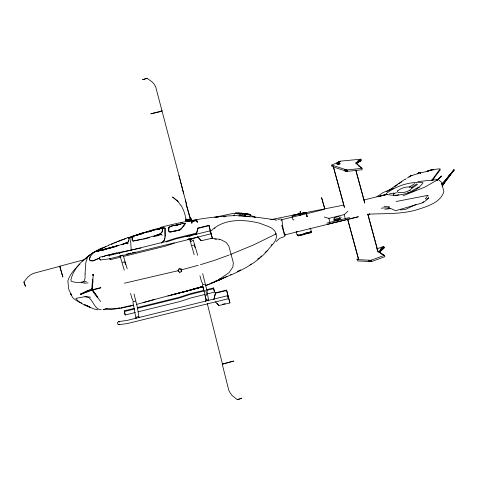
<?xml version="1.0" encoding="UTF-8"?>
<svg xmlns="http://www.w3.org/2000/svg" width="478" height="478" viewBox="0 0 478 478"><rect width="100%" height="100%" fill="white"/><g stroke="black" fill="none" stroke-linecap="round" stroke-linejoin="round"><path stroke-width="0.72" d="M300.244 213.558L300.333 211.288L300.082 215.566M300.333 211.288L300.327 215.285M109.235 256.208L109.241 255.485L164.044 242.017L175.33 238.325L196.344 233.156M120.946 257.062L110.185 259.703L110.197 258.986M122.177 244.832L122.111 244.611M135.268 312.51L125.224 314.978L124.292 311.536L124.298 310.82L134.342 308.346M125.224 314.978L124.298 310.82M156.575 235.702L159.365 234.734M157.824 235.015L156.617 235.648L156.73 236.013L157.913 235.487M181.694 270.721L181.688 271.289L179.836 272.382L178.151 271.104L178.157 270.53M178.151 271.104L178.975 268.636L180.427 268.702M179.836 272.382L179.842 271.815M181.688 271.289L181.156 268.738M196.339 234.77L197.898 228.036L208.922 225.329L212.316 238.199L201.244 240.727L197.689 237.052M201.244 240.727L197.689 236.67M212.316 238.199L208.922 225.329M207.261 293.898L214.502 292.118L213.576 287.959L206.329 289.74M214.502 292.118L213.576 287.959M213.971 299.569L215.512 292.781L226.554 290.134L229.93 302.944L218.876 305.532L215.321 301.857M218.876 305.532L216.851 303.052M229.93 302.944L226.554 290.134M339.882 163.966L339.565 162.502L336.823 163.309L337.145 164.504L338.191 164.468L339.882 163.966L339.565 162.502M418.101 173.807L418.883 172.564L420.377 172.379L420.52 173.514L420.377 172.379M418.644 173.448L418.65 172.905L420.748 172.707L420.742 173.257M418.883 172.564L418.877 173.132L419.869 173.012M300.226 215.68L300.244 214.264M300.22 211.324L300.477 215.435M358.554 162.066L361.135 160.608L361.015 159.18L340.121 161.182L331.72 165.203L331.875 166.446L346.855 171.405L362.115 169.75L361.995 168.328L358.327 165.561M190.465 218.906L191.224 219.217L191.021 220.687L191.421 219.169L191.039 218.775L190.358 219.014L190.698 218.87M191.021 220.639L191.057 219.892M304.438 233.503L310.025 232.177L310.903 231.43L310.025 232.457L298.493 235.29L298.559 234.889M92.893 281.016L92.248 289.537L91.788 288.975L92.505 279.26M92.804 275.657L92.875 274.444L93.341 275.011L92.875 274.444M92.248 289.537L93.234 274.754M285.193 235.439L285.294 234.178M428.575 197.366C429.226 198.507 420.078 205.259 423.43 201.579M59.714 266.24L83.572 259.907M187.364 239.639L210.744 233.891L210.535 232.451M227.659 295.685L228.376 298.72L127.262 323.57L118.592 324.705L117.528 323.767L117.57 322.566L118.693 321.569L126.921 320.463L227.659 295.685L228.376 298.72M347.201 171.202L344.399 170.646L346.855 171.405L347.273 170.658L346.735 169.977L331.756 165.018M164.952 237.859L164.121 240.524L161.343 242.944M129.048 239.036L128.964 237.59L127.847 237.632M191.517 223.059L191.433 220.824L196.548 219.898L196.344 220.657L196.816 221.667M190.16 220.824L190.477 218.81M213.971 299.186L215.512 292.781M196.339 234.387L197.898 228.036M132.191 239.424L132.842 237.076L135.083 235.487L153.546 230.038L159.843 228.633L162.454 228.753L162.173 231.902L160.453 233.688L155.942 235.451M297.334 234.776L298.386 235.833L310.491 232.702M168.794 227.42L168.794 231.776A2.133 0.675 -13.9 0 0 169.242 231.932L170.323 231.938A3.041 0.998 -13.7 0 0 171.297 231.782L177.858 230.354A4.284 1.404 -13.7 0 0 179.011 230.043L181.228 228.938L185.488 223.316M128.845 240.285L127.704 242.495L123.444 244.055M101.784 248.393C96.598 250.263 90.88 253.442 89.368 259.154L90.3 260.731L93.073 260.869L99.8 257.965M132.896 237.058L132.221 240.577L133.069 241.061L142.133 239.209L155.9 235.445L160.387 233.7L162.108 231.92L162.622 229.356L162.401 228.765L159.843 228.633L146.513 232.039M90.079 256.985L89.368 259.154L90.3 260.731M245.172 216.313L245.513 214.616M300.417 215.62L300.447 214.078M186.211 220.047L186.79 221.69M186.133 220.985L185.649 219.766L186.026 218.984L186.133 220.985L190.62 219.964L190.531 218.984M304.916 212.411C306.9 212.477 306.774 213.433 304.916 212.692L299.085 214.126M445.173 180.66L454.01 169.875L445.042 181.903L442.216 186.384M190.62 219.964L190.853 218.858L190.459 217.717L190.704 218.255M293.874 219.653L293.122 220.029L292.01 216.785L292.769 215.345L299.043 213.726M292.464 216.247L292.942 215.357L298.409 214.013M292.225 216.97L292.769 215.345M432.656 180.732L434.741 177.099L440.369 169.75M210.242 231.364L210.027 230.856L210.744 233.891M355.895 163.948L358.679 161.63M441.642 176.251L437.304 180.2M297.119 231.585L296.091 231.788M307.569 216.337L306.541 216.54M428.192 195.968L427.81 195.365L425.312 198.92M431.616 180.439L440.13 168.871C433.707 168.925 427.511 171.459 421.249 172.743M357.843 258.843L356.988 259.59L357.556 260.922L371.478 261.603L384.898 256.71L384.33 255.383L378.612 251.679L383.756 246.349L384.318 247.67L381.187 250.448L384.318 247.67M168.806 227.385L171.321 226.124L180.666 224.068M333.19 218.99L334.558 219.318L339.494 218.052L340.318 216.91M23.9 282.038L25.418 286.167L23.9 282.038L27.885 277.007L30.664 274.808L33.358 273.392L59.84 266.306M443.793 183.134L444.612 181.999M244.091 215.692L244.712 214.568M454.064 170.072L445.878 180.379M454.1 170.007L442.096 186.02M186.121 219.133L186.05 220.071L190.513 218.787L187.531 208.647M127.746 242.495L128.528 241.521L129.168 238.11L128.911 237.602L127.793 237.65L123.169 239.603L125.696 238.373M441.756 184.675L454.01 169.875M453.795 169.923L444.415 181.276L441.702 183.749M271.08 245.387L271.964 244.318M190.608 220.872L191.086 220.304M100.249 301.546L100.464 301.313L92.32 289.937L92.111 290.17L97.542 297.776M371.741 261.311L369.135 261.556L371.741 261.311L371.316 260.319L356.988 259.59M230.545 275.179C244.139 269.15 257.678 261.974 267.513 250.52L267.662 250.347C271.11 245.549 278.071 240.655 276.081 233.903C274.306 226.984 265.78 226.046 260.325 223.399L259.948 223.292C243.852 219.151 223.62 218.309 210.971 231.035M121.657 255.366L120.695 256.071L119.44 255.909M381.635 249.504L379.036 252.671L383.625 248.142M360.406 159.801L361.015 159.18L357.837 160.972L360.406 159.801L355.805 162.879L359.163 166.219M417.605 173.962L418.65 172.905M101.234 309.529C94.895 310.395 93.21 300.088 88.358 297.328L84.606 296.76L75.9 298.356C78.661 302.64 83.949 304.904 88.669 306.482M191.218 238.486L190.196 239.191L188.553 238.624M79.957 264.119C74.891 268.773 69.961 274.109 67.852 280.801L68.001 281.524M310.563 232.81C312.074 231.764 311.596 231.017 310.389 232.517M310.389 232.798L311.632 231.776M89.093 255.79L92.613 252.838L96.885 250.944M276.17 241.539L279.385 238.516L284.225 236.574M324.263 216.994L328.894 218.368L344.202 214.61L347.924 211.18M267.507 250.52L265.069 252.378M437.179 180.218L441.606 176.221M437.304 180.104L441.69 176.173M436.964 180.158L441.588 176.053L437.095 179.901M127.088 243.81L128.14 243.684L127.704 243.571M222.533 363.877L222.24 364.128L228.777 390.245L230.163 392.91L232.302 395.706L237.381 399.71L241.772 398.21L237.381 399.71M82.598 261.113L83.674 260.205M85.293 258.837L89.063 255.658M85.395 258.801L90.42 254.637L87.223 257.254M84.026 259.877L86.159 258.126M415.496 190.047L419.063 187.268L422.725 183.385L422.922 182.674C410.226 181.276 396.16 185.799 386.087 193.709L386.122 194.253C395.706 196.673 405.977 194.415 414.856 190.328M250.006 264.89L251.171 263.993M257.606 259.07L259.357 257.726M260.528 256.829L261.699 255.933M383.207 247.15L380.625 249.122L383.756 246.349L376.574 249.002M376.939 196.757L383.003 192.58L393.364 188.392M310.622 231.543L309.834 232.123L304.372 233.413M93.652 252.737L95.929 251.087M119.416 324.221L118.592 324.705M91.268 253.8L92.613 252.838M391.315 189.127L392.462 188.308M394.177 187.089L397.708 184.604M86.888 257.206L90.037 254.977M404.603 179.435L388.769 190.399M398.921 183.755L401.938 181.646M214.556 228.412L215.058 228.066M341.256 217.759L339.709 218.828L333.638 220.328M161.373 242.979C167.025 240.195 164.432 233.144 165.047 228.209L162.938 227.707L159.867 228.018M219.306 279.092L219.778 278.77M356.558 163.488L361.135 160.608M409.222 187.256L414.743 183.57M411.229 187.639L416.75 183.952M412.084 188.117L417.605 184.43M97.643 250.807L98.85 250.012L97.691 250.777M98.803 249.641L96.49 251.452L118.652 245.423L101.802 249.994L112.521 247.066M324.299 209.436L281.984 219.599L282.51 225.323L283.657 231.011L285.097 234.823L285.563 234.525M404.968 179.561L406.198 178.76M407.423 177.965L410.596 176.304M147.075 78.302L142.683 79.683L147.075 78.302L152.159 81.899L154.304 84.385L155.691 86.859L186.348 203.628M357.956 162.401L360.496 160.865M222.455 364.003L207.303 303.62M119.643 308.483L111.47 309.063L106.152 308.949L103.129 309.726L106.947 308.501M309.786 228.466L310.724 228.269M205.677 285.754L227.552 276.427L231.137 274.509M418.107 187.472L418.686 187.155L418.967 187.621L418.686 187.155L412.257 190.65M426.442 199.236L428.563 198.131M219.032 279.75L219.994 279.26M100.882 287.905L91.477 290.331L80.4 294.508L80.31 294.179L86.142 291.293L91.579 289.065M80.4 294.508L86.231 291.616M237.357 271.462L240.643 269.831M133.601 236.228L135.119 235.481M416.021 204.5L405.637 209.334L400.558 209.938M102.113 248.052L98.755 249.671L96.448 251.482L101.557 249.982M386.702 191.57L389.869 190.065M122.021 244.437L125.738 242.979M305.908 213.367L304.707 213.278L299.276 214.664M119.321 253.489L119.924 253.215M367.672 214.532L369.805 214.013L368.98 214.168C385.573 213.313 402.607 214.473 418.614 209.221C428.019 206.155 440.835 202.206 443.907 191.517L441.373 182.22L438.236 179.465L424.601 187.221L403.097 195.771M209.46 283.992L213.535 282.187M214.891 281.584L218.966 279.779M159.538 234.967L161.648 234.393M223.71 277.79L226.901 276.398M124.238 262.069L122.476 262.225M86.799 291.371L89.655 290.128M234.579 214.753L233.784 215.285L234.573 215.835M128.373 237.924L143.944 232.41M128.301 237.936L131.623 236.532M102.059 248.076L105.997 246.421M180.122 229.918L179.453 230.187M211.772 283.03L220.107 279.522M114.487 243.117L116.542 242.256M159.341 234.62L161.235 234.22L160.202 234.262M193.799 245.19L192.042 245.351M215.614 281.136L223.035 278.071M211.796 283.024L223.77 278.077M98.605 249.707L105.232 247.132M103.905 256.578L100.428 256.895L99.603 257.361L99.245 258.484L99.538 259.572L100.786 259.823M117.815 241.737L120.725 240.554M410.297 176.024L417.838 173.639M99.848 257.995L93.025 260.827L90.288 260.695M102.579 256.901L105.309 255.808L116.423 253.065M102.531 256.877L105.268 255.784L116.399 253.041L140.825 248.094M426.979 171.154L433.438 169.332L428.055 170.67L428.282 171.5M108.751 245.035L123.139 239.251M111.284 244.413L113.113 243.684M121.352 240.309L123.234 239.592M170.473 226.817L170.789 226.697M205.498 285.515L208.778 284.291M105.943 246.445L108.948 245.322M160.459 234.561L157.931 235.355M229.219 254.989L214.479 260.367L200.407 264.704M138.931 234.501L142.319 233.384M132.287 236.251L154.663 229.279M166.153 242.041L175.324 239.042L196.339 233.879M171.411 226.166C167.939 225.855 167.461 233.449 171.303 231.681L177.852 230.253A3.997 1.315 -13.7 0 0 178.927 229.966C180.672 229.906 187.352 222.425 184.4 223.393M135.178 235.827L139.002 234.608L136.481 235.415M422.731 202.791L395.515 210.762C391.279 207.99 386.176 207.404 381.241 208.205M219.02 280.084C220.262 277.915 226.966 274.539 229.285 272.346L232.84 267.071L233.348 262.727L228.783 245.961L226.124 242.4L220.191 239.359L210.995 238.271M336.823 163.309L339.559 162.771M97.207 251.649L99.113 251.081M139.696 234.405L143.842 233.192L139.707 234.405M235.779 213.086L235.54 213.337M249.97 214.664L250.323 214.562L249.624 214.234M384.718 194.821L378.194 196.727L385.555 194.671L363.949 200.001M145.043 232.511L148.586 231.477M152.829 230.241L154.956 229.619M171.506 226.07L183.48 223.447M384.402 195.233L387.156 194.432M203.252 284.649L204.996 284.267M133.691 301.522L135.429 301.146M189.951 290.14L192.096 289.525M193.524 289.118L202.104 286.663L194.988 288.628M172.827 294.836L202.971 286.698L167.898 296.067M153.892 236.395L156.031 235.791L153.868 236.389M339.834 161.516L338.52 161.887L340.491 161.331M123.294 244.109L127.16 242.997M185.888 291.18L190.125 289.997M191.535 289.602L193.656 289.011M195.066 288.616L202.122 286.645M182.166 292.195L185.016 291.401M186.438 291.006L188.577 290.409M189.999 290.015L193.56 289.023M202.983 286.698L181.389 292.703M112.509 247.054L123.414 244.049M116.71 246.278L114.66 246.839L116.704 246.313M106.182 249.163L102.609 250.137L104.706 249.57M107.61 248.769L111.894 247.598M81.2 282.809L86.255 281.428M131.372 305.526L132.848 305.143M130.805 305.974L133.559 305.221M136.29 304.468L168.901 295.601M143.155 302.586L154.794 299.395M185.255 291.353L171.608 294.848M109.617 248.237L111.727 247.67M113.131 247.287L115.234 246.72M180.78 270.034L198.304 265.278M185.996 220.454L190.435 219.253M101.647 250.323L109.868 248.136M187.86 221.541L191.26 220.633L188.541 221.499M143.573 239.197L149.62 237.614M189.24 290.325L177.213 293.45M169.582 295.422L172.104 294.759M299.21 214.58L304.773 213.164M388.297 207.338L389.648 206.998L383.971 206.209M339.159 216.432L334.259 217.687L335.102 220.782L340.001 219.527L339.494 218.052M326.773 223.142L349.496 217.562M186.235 220.788L190.405 219.755M285.097 234.823L358.351 216.773L327.597 224.272M172.976 294.502L175.802 293.803M115.329 253.567L116.656 253.238M393.836 193.393L396.567 192.718M396.794 195.311L398.843 194.809M154.597 229.315L162.012 227.719L165.149 228.185L165.047 236.401M162.251 235.2L161.725 235.242M197.892 228.418L208.916 225.706M186.647 236.604L210.027 230.856M120.874 255.605L123.019 255.073M126.586 254.2L130.876 253.143M132.304 252.79L135.166 252.091M174.315 242.848L108.996 258.879L100.326 260.014M190.047 239.161L176.274 242.543L164.988 246.236L123.097 256.531M192.222 238.624L198.017 237.202M302 213.349L304.856 212.65M293.128 215.853L299.15 214.371M394.75 195.813L396.113 195.478M275.436 234.059L276.081 233.903L253.585 244.927L230.432 254.499M299.82 234.859L304.498 233.706M304.498 234.029L310.198 232.625M204.154 290.271L190.387 293.653L179.101 297.346L137.21 307.641M204.148 290.994L190.381 294.376L179.095 298.069L137.204 308.364M207.046 290.277L213.57 288.676M124.292 311.536L134.336 309.069M205.086 294.43L191.32 297.818L180.027 301.51L138.136 311.805M389.468 193.835L392.223 193.166M160.793 227.307C185.374 220.973 210.505 216.403 235.911 215.584L256.178 217.191L275.681 219.862M156.402 229.709L157.788 229.38M215.512 293.163L226.548 290.516M142.121 239.233L133.021 241.079M299.037 213.887L304.946 212.483M298.386 235.833L304.606 234.351M178.623 270.572L124.459 283.197M222.336 304.343L225.102 303.697M121.107 307.85L124.005 307.199M127.578 306.392L130.912 305.639M120.982 307.868L128.6 306.153M130.817 305.968L119.608 308.489L111.434 309.087L106.128 308.973M175.874 225.395L180.582 224.337M175.922 225.443L177.278 225.144M100.798 287.583L91.388 290.003L80.31 294.179M214.7 217.317L231.758 213.69L235.26 213.529M175.014 231.155L177.924 230.516A3.997 1.315 -13.7 0 0 178.653 230.336M270.668 219.683L300.208 213.732M396.172 201.513L427.81 195.365M303.823 213.009L343.694 205.104M119.255 252.689L120.54 252.426M171.375 231.944L170.616 232.075M338.759 163.918L339.888 163.697M180.78 223.017L182.232 222.73M195.771 220.352L191.78 221.135L191.433 220.824L191.833 223.095M158.576 229.231L159.933 228.974L158.499 229.243M183.092 223.584L184.197 223.34M183.176 223.883L183.851 223.77M277.999 219.438L280.317 219.02M275.782 220.167L276.971 219.97M438.236 179.465L417.82 181.604M125.648 243.003L126.837 242.83M183.767 223.465L185.482 223.316M384.796 209.239L390.102 208.665L388.512 208.127M371.316 260.319L368.711 260.564L370.91 260.277L384.33 255.383L380.906 253.657M83.752 283.203L88.089 282.874M118.293 308.167L119.685 308.065M118.084 308.185L119.554 308.077M236.61 213.033L235.068 213.152L240.416 214.18M216.283 217.257L218.494 217.114M223.644 216.791L225.855 216.648M189.425 236.335L190.089 236.299M237.357 213.439L242.256 213.218M238.988 215.931C240.434 214.801 252.27 217.89 249.934 215.058M236.377 212.973L239.52 213.092M249.373 214.777L242.352 214.425M237.721 212.979L241.396 213.206M246.23 214.658L250.675 214.598L243.386 213.373M191.983 238.958L190.794 238.91L192.933 240.936M178.969 269.204L181.15 269.305M392.904 193.578L394.374 193.686M241.36 213.158L248.757 214.001M161.958 110.908L150.755 113.842L161.474 111.41L162.03 110.794M242.364 214.383L235.857 213.523M214.753 239.084L216.343 239.257M84.917 296.456L90.539 297.185M163.237 228.03L163.852 228.114M219.3 239.645L219.701 239.711M409.622 190.913L412.442 191.391M407.716 192.299L409.126 192.538M347.112 170.132L344.309 169.582L346.735 169.977L361.995 168.328L355.805 162.879M97.835 309.84L94.68 309.152L90.049 307.408L85.383 304.958L90.485 307.45L84.253 304.868M304.85 212.973L306.075 213.248L307.049 216.576M250.364 215.399L254.786 217.084M304.994 212.34L306.458 212.752M118.693 321.569L119.482 322.029M81.905 303.094L78.057 301.54L74.18 298.971L72.333 297.256L71.903 295.846M253.005 216.122L255.533 217.4M156.575 235.672L156.796 235.989M190.967 218.888L191.421 219.169M298.409 235.744L296.987 234.925L296.497 232.194M378.612 251.679L381.916 254.045M297.561 234.602L298.493 235.29M245.776 216.397L245.381 216.104M178.163 201.453L172.504 196.966L177.744 201.292L180.6 205.08M91.788 288.975L92.146 289.286M189.001 239.03L191.272 241.641L189.766 239.502M293.241 215.996L293.247 215.715M281.5 219.438L281.142 218.912L281.219 220.848M246.851 214.694L246.457 214.144M92.565 289.907L97.321 296.551M246.899 214.526L246.606 213.732L247.006 213.923M180.893 205.176C183.731 209.681 185.327 214.819 186.05 220.071M197.665 222.055L196.548 219.898L196.344 220.657L191.786 221.392L196.482 220.43L197.372 222.198M196.44 220.221L197.33 221.989M70.565 293.265L71.246 294.741L68.629 288.981L67.972 281.978M71.246 294.741L70.875 293.94L71.694 295.786M131.593 237.034L131.265 236.413L130.637 241.121L131.211 250.275M193.231 240.004L197.677 255.318M190.13 240.769L194.199 254.714M123.671 256.883L127.184 268.791M120.564 257.642L124.262 270.243M393.591 193.781L393.251 192.933L393.382 195.687M185.279 199.983L186.336 203.431M191.325 220.836L190.931 219.504L191.152 220.394M306.308 212.794L307.318 216.259M186.235 204.106L187.328 207.942M190.208 218.972L186.056 203.945M202.039 282.157L202.78 284.81M132.478 299.031L133.213 301.69M281.763 225.24L284.763 236.269M432.781 169.547L432.954 170.18M355.847 169.971L364.75 202.66M367.851 214.06L378.056 251.625M355.841 170.449L364.744 203.144M367.845 214.544L378.05 252.103M337.868 163.273L338.191 164.468M336.446 177.786L344.28 206.592M347.608 218.828L358.476 258.723M344.471 207.793L333.238 166.452M347.602 219.312L358.47 259.196M344.202 214.61L345.283 218.571M328.894 218.368L329.975 222.336M202.672 273.673L206.908 290.266L208.659 300.829L207.936 299.915L206.693 299.831L205.719 300.459L205.552 301.594M199.935 275.794L201.596 281.906M134.031 293.964L137.347 307.145L139.092 317.709L138.369 316.789L137.198 316.711L136.152 317.332L135.991 318.468L132.938 302.12M130.56 293.373L132.036 298.804M109.809 258.305L110.185 259.703M333.614 167.36L336.249 177.063M194.259 244.802L194.994 247.58M124.692 261.681L125.433 264.454M204.1 290.66L206.143 300.029L205.002 295.5M178.969 175.546L183.672 193.853M310.533 228.376L311.405 231.824M203.264 287.296L203.783 289.399M202.499 285.223L203.807 291.03M205.755 290.158L206.657 295.5M192.114 222.915L191.78 221.135L191.792 222.885M300.435 213.397L300.393 211.354L300.393 214.222M179.083 230.312A4.284 1.404 -13.7 0 1 177.93 230.617M180.935 229.488A3.173 1.022 -13.7 0 1 180.696 229.631M85.06 273.948L85.054 278.316L84.02 281.381C79.999 283.096 75.339 282.635 71.258 281.303L70.947 279.684C73.02 270.769 79.33 262.763 86.721 257.666L87.199 257.947L87.187 258.688L85.855 262.237L85.06 273.948M449.135 175.599L449.529 176.006L449.135 175.599M397.911 190.591L397.32 191.624L397.893 192.377C402.727 193.208 409.043 191.983 412.15 187.979L411.57 187.233C406.898 186.223 401.741 187.848 397.911 190.591M411.444 175.563L408.899 176.681L411.982 175.342L411.444 175.563M223.011 364.015L222.24 364.128L233.736 361.045L223.011 364.015M151.526 230.982L148.001 231.985L151.526 230.976M324.765 208.784L321.616 197.749L324.765 208.784M60.031 267.083L59.726 266.168L62.875 277.025L60.031 267.083"/></g></svg>
